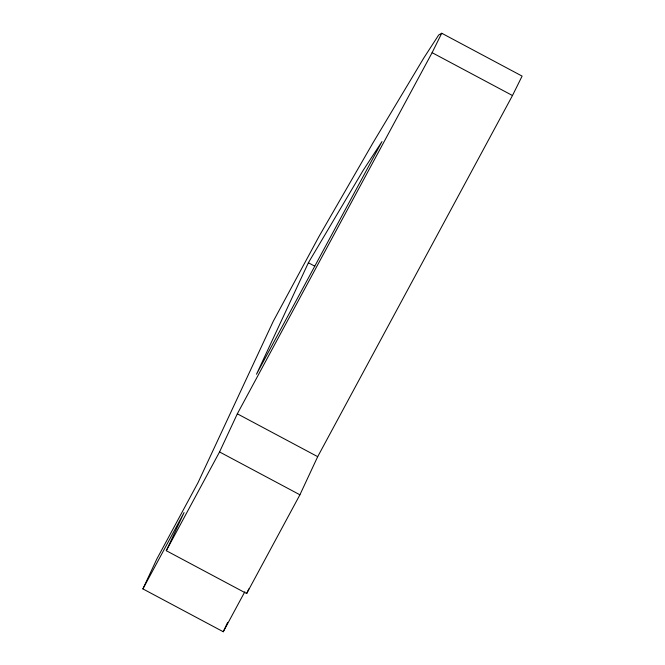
<?xml version="1.0" encoding="UTF-8"?>
<svg xmlns="http://www.w3.org/2000/svg" width="665" height="665" viewBox="0 0 665 665"><rect width="100%" height="100%" fill="white"/><g stroke="black" fill="none" stroke-linecap="round" stroke-linejoin="round"><path stroke-width="1" d="M308.377 262.766L256.49 374.237L381.968 141.595L363.04 170.556L308.377 262.766L314.769 266.175M142.9 588.899L156.874 558.924L198.045 482.59L273.307 321.195L318.917 236.624L373.09 142.659L423.846 57.922L438.692 34.996L441.735 33.25L522.1 76.101L512.482 95.527L317.695 456.664L299.915 494.793L246.657 593.546L166.292 550.695L184.072 512.565L142.9 588.899L223.265 631.75L244.828 591.767M166.292 550.695L219.55 451.951L237.33 413.813L432.117 52.676L441.735 33.25M223.265 631.75L227.629 622.382M246.657 593.546L248.826 588.899M432.117 52.676L512.482 95.527M237.33 413.813L317.695 456.664M219.55 451.951L299.915 494.793"/></g></svg>
